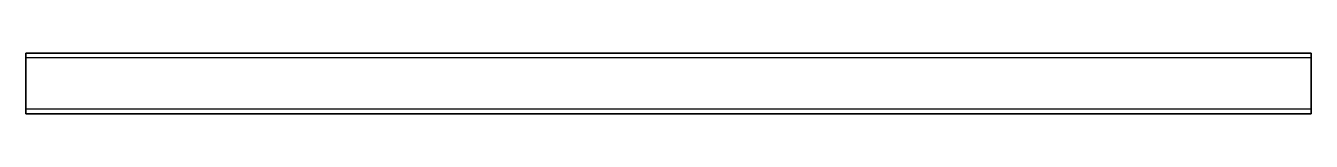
# Model space of a CAD drawing. Header units: inches. Extents: x 0 to 638, y 0 to 30.
import ezdxf

# ---------------------------------------------------------------- set-up
doc = ezdxf.new("R2010")
doc.units = ezdxf.units.IN
doc.header["$MEASUREMENT"] = 0
doc.layers.add('SIMUMAK Visible (ISO)', color=7, linetype='Continuous', lineweight=35)
doc.layers.add('SIMUMAK Visible Narrow (ISO)', color=7, linetype='Continuous', lineweight=25)

# ---------------------------------------------------------------- blocks, each defined once
blk = doc.blocks.new('DIN 30 x 30 x 1_5 00000015_Sheet_4_2445A 30x30x1.5mm')
at = {"layer": 'SIMUMAK Visible (ISO)'}
for p, q in [((-318.88, 12.75), (-318.88, 15)), ((318.88, 15), (-318.88, 15)), ((318.88, 12.75), (318.88, 15)), ((-318.88, 12.75), (-318.88, -12.75)), ((318.88, 12.75), (318.88, -12.75)), ((-318.88, -15), (-318.88, -12.75)), ((318.88, -15), (318.88, -12.75)), ((318.88, -15), (-318.88, -15))]:
    blk.add_line(p, q, dxfattribs=at)
at = {"layer": 'SIMUMAK Visible Narrow (ISO)'}
for p, q in [((318.88, 12.75), (-318.88, 12.75)), ((318.88, -12.75), (-318.88, -12.75))]:
    blk.add_line(p, q, dxfattribs=at)

msp = doc.modelspace()

# ---------------------------------------------------------------- block references
msp.add_blockref('DIN 30 x 30 x 1_5 00000015_Sheet_4_2445A 30x30x1.5mm', (318.88, 15))

doc.saveas('drawing.dxf')
